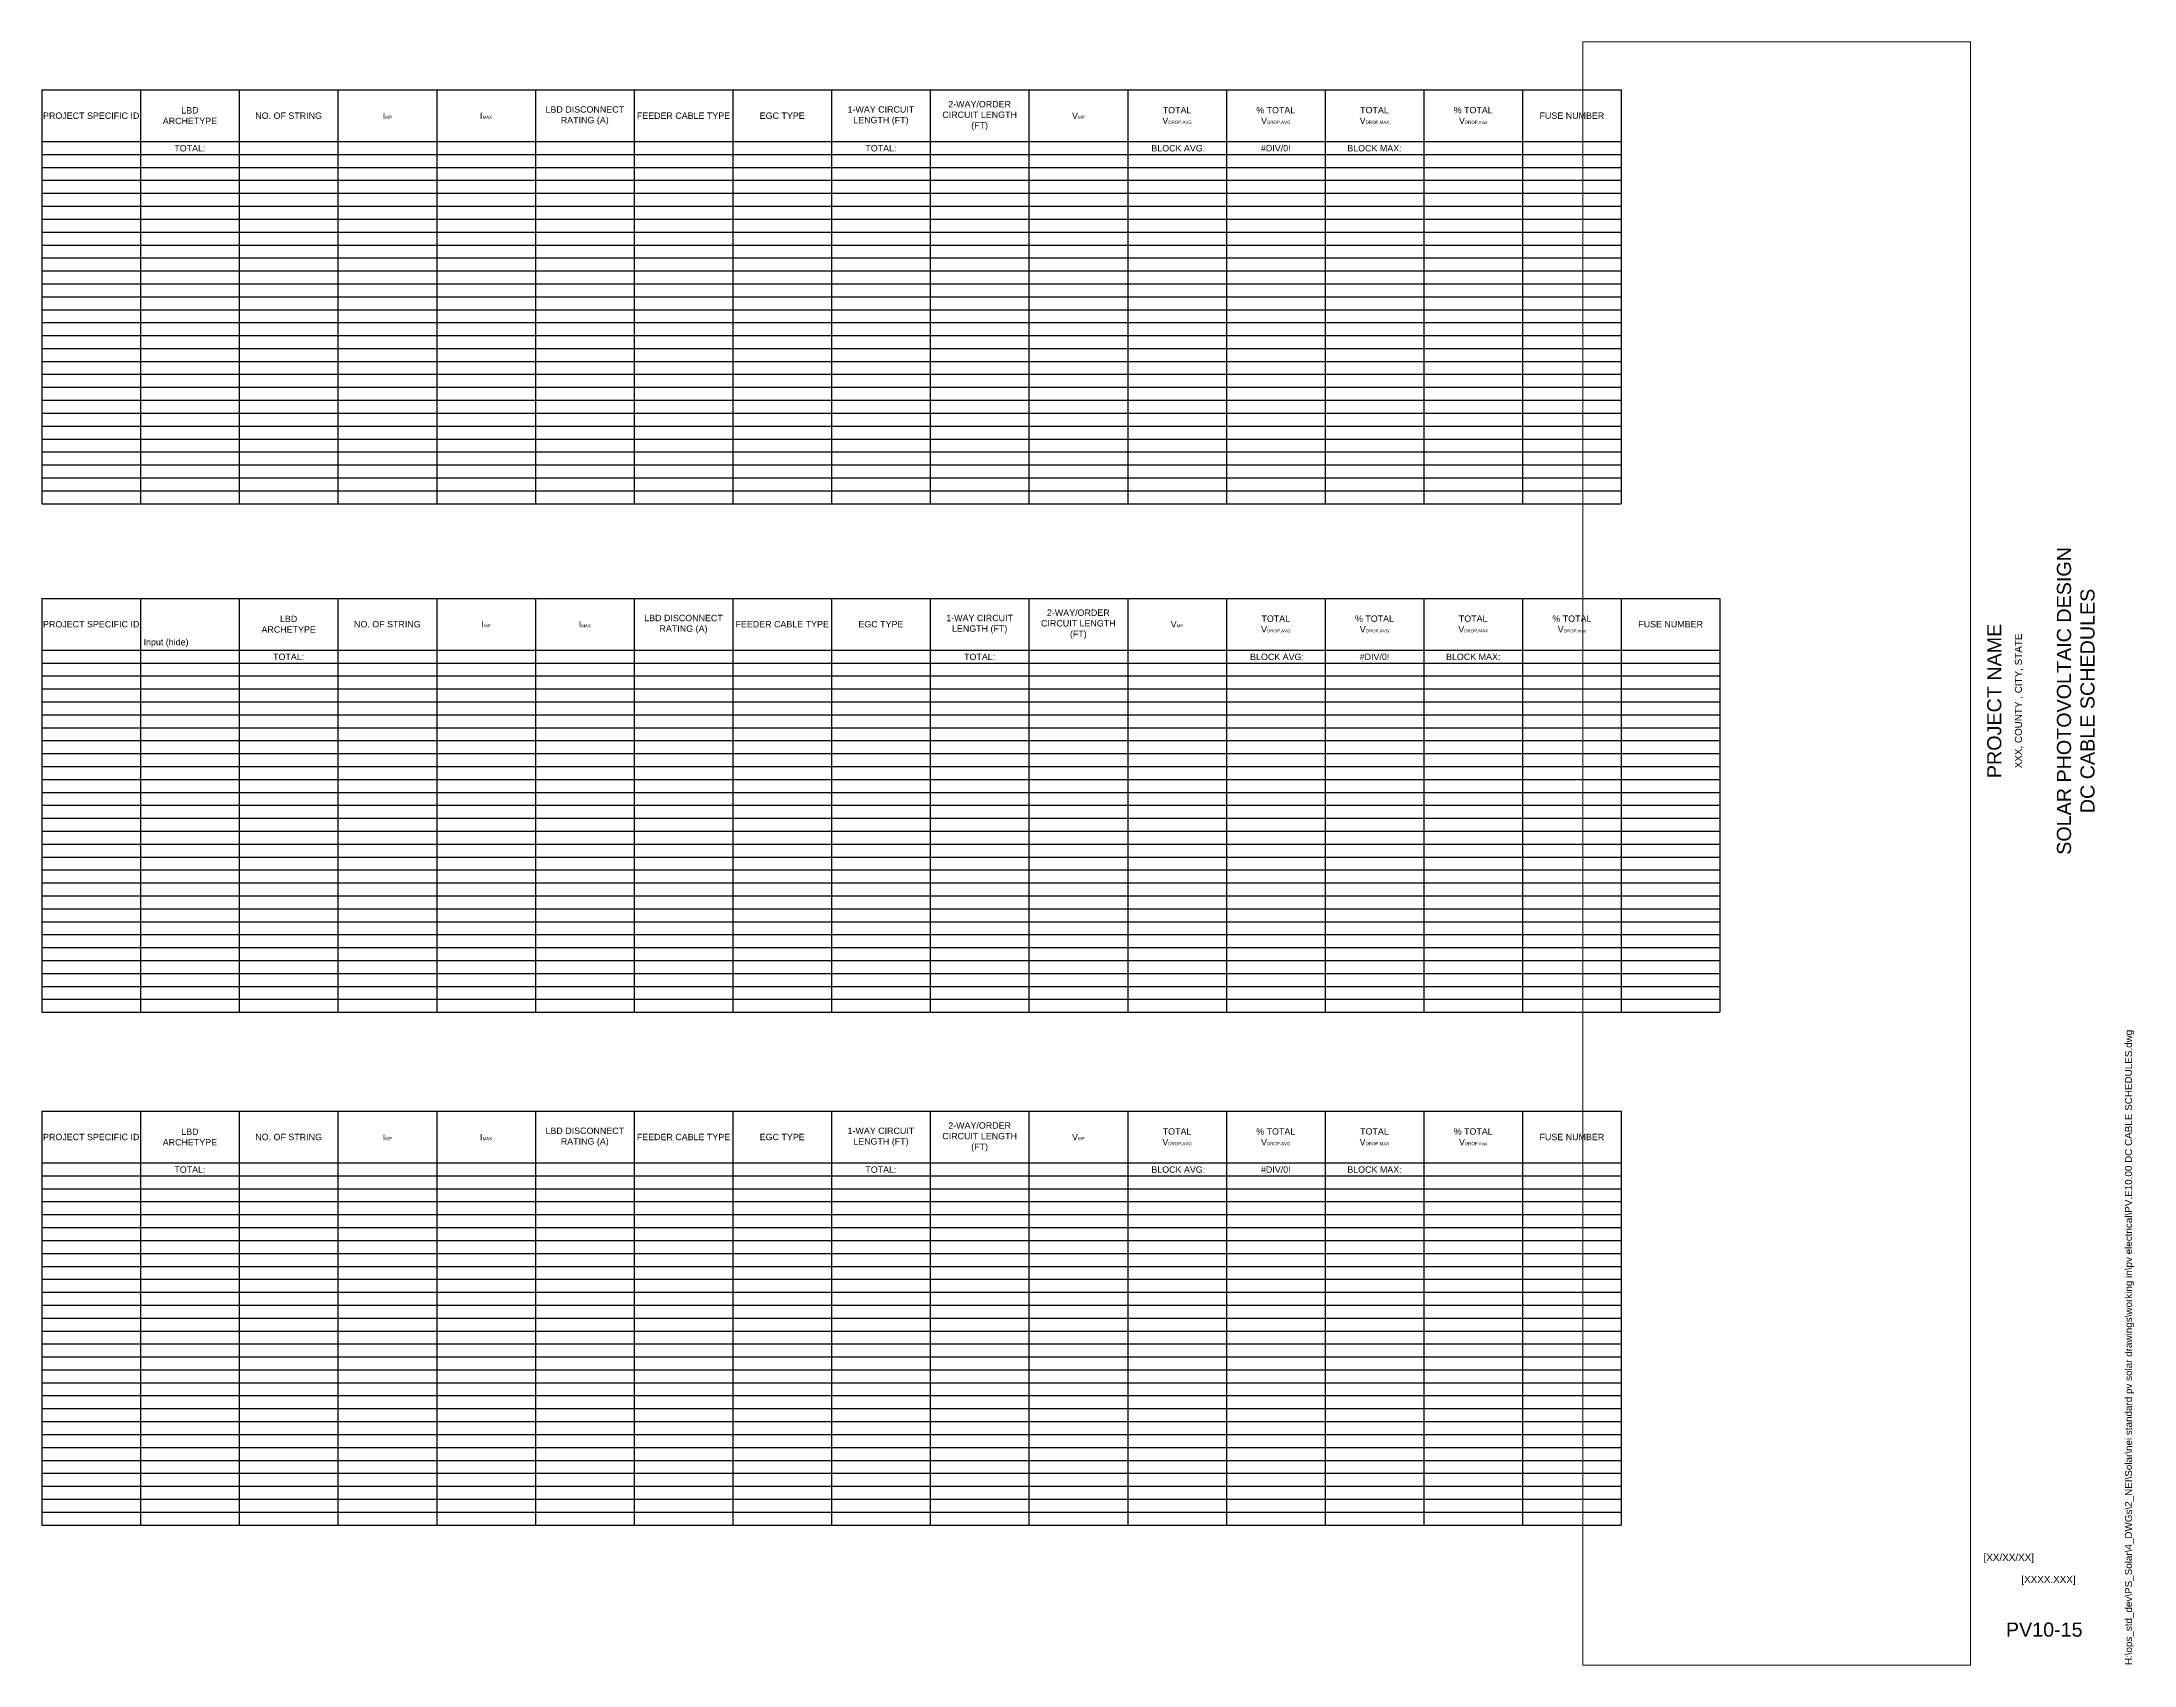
# Paper-space layout 'PV.E10.14 DC CABLE SCHEDULES' of a CAD drawing. Header units: feet. Extents: x 5.1 to 34.7, y 0 to 23.
import ezdxf
from ezdxf.enums import TextEntityAlignment as Align

# ---------------------------------------------------------------- set-up
doc = ezdxf.new("R2010")
doc.units = ezdxf.units.FT
doc.header["$MEASUREMENT"] = 0
for name, color, linetype in [('G-ANNO-TEXT', 1, 'Continuous'), ('G-ANNO-TTBL', 1, 'Continuous'), ('G-FUTR', 8, 'Continuous'), ('PV-AUTOTABLES', 7, 'Continuous')]:
    doc.layers.add(name, color=color, linetype=linetype)
doc.layers.add('VP', color=31, linetype='Continuous', plot=False)
doc.styles.add('NEI-A', font='arial.ttf')

# ---------------------------------------------------------------- blocks, each defined once
blk = doc.blocks.new('*A64')
at = {"layer": 'G-ANNO-TEXT', "color": 7, "linetype": 'Continuous', "ltscale": 0.083333}
for points in [[(0, 0), (0, -5.867)], [(0, 0), (22.4, 0)], [(1.4, 0), (1.4, -5.867)], [(2.8, 0), (2.8, -5.867)], [(4.2, 0), (4.2, -5.867)], [(5.6, 0), (5.6, -5.867)], [(7, 0), (7, -5.867)], [(8.4, 0), (8.4, -5.867)], [(9.8, 0), (9.8, -5.867)], [(11.2, 0), (11.2, -5.867)], [(12.6, 0), (12.6, -5.867)], [(14, 0), (14, -5.867)], [(15.4, 0), (15.4, -5.867)], [(16.8, 0), (16.8, -5.867)], [(18.2, 0), (18.2, -5.867)], [(19.6, 0), (19.6, -5.867)], [(21, 0), (21, -5.867)], [(22.4, 0), (22.4, -5.867)], [(0, -0.733), (22.4, -0.733)], [(0, -0.917), (22.4, -0.917)], [(0, -1.1), (22.4, -1.1)], [(0, -1.283), (22.4, -1.283)], [(0, -1.467), (22.4, -1.467)], [(0, -1.65), (22.4, -1.65)], [(0, -1.833), (22.4, -1.833)], [(0, -2.017), (22.4, -2.017)], [(0, -2.2), (22.4, -2.2)], [(0, -2.383), (22.4, -2.383)], [(0, -2.567), (22.4, -2.567)], [(0, -2.75), (22.4, -2.75)], [(0, -2.933), (22.4, -2.933)], [(0, -3.117), (22.4, -3.117)], [(0, -3.3), (22.4, -3.3)], [(0, -3.483), (22.4, -3.483)], [(0, -3.667), (22.4, -3.667)], [(0, -3.85), (22.4, -3.85)], [(0, -4.033), (22.4, -4.033)], [(0, -4.217), (22.4, -4.217)], [(0, -4.4), (22.4, -4.4)], [(0, -4.583), (22.4, -4.583)], [(0, -4.767), (22.4, -4.767)], [(0, -4.95), (22.4, -4.95)], [(0, -5.133), (22.4, -5.133)], [(0, -5.317), (22.4, -5.317)], [(0, -5.5), (22.4, -5.5)], [(0, -5.683), (22.4, -5.683)], [(0, -5.867), (22.4, -5.867)]]:
    blk.add_lwpolyline(points, dxfattribs=at)
at = {"layer": 'G-ANNO-TEXT', "color": 7, "char_height": 0.09028, "width": 1.31667, "attachment_point": 5, "style": 'NEI-A'}
for s, insert in [('\\fArial|b0|i0|c0|p34;LBD^JARCHETYPE', (2.1, -0.367)), ('\\fArial|b0|i0|c0|p34;LBD DISCONNECT RATING (A)', (7.7, -0.367)), ('\\fArial|b0|i0|c0|p34;1-WAY CIRCUIT LENGTH (FT)', (11.9, -0.367)), ('\\fArial|b0|i0|c0|p34;2-WAY/ORDER CIRCUIT LENGTH (FT)', (13.3, -0.367)), ('\\fArial|b0|i0|c0|p34;TOTAL^JV{\\A0;\\H0.5x;DROP,AVG}', (16.1, -0.367)), ('\\fArial|b0|i0|c0|p34;% TOTAL^JV{\\A0;\\H0.5x;DROP,AVG}', (17.5, -0.367)), ('\\fArial|b0|i0|c0|p34;TOTAL^JV{\\A0;\\H0.5x;DROP,MAX}', (18.9, -0.367)), ('\\fArial|b0|i0|c0|p34;% TOTAL^JV{\\A0;\\H0.5x;DROP,max}', (20.3, -0.367)), ('\\fArial|b0|i0|c0|p34;PROJECT SPECIFIC ID', (0.7, -0.367)), ('\\fArial|b0|i0|c0|p34;NO. OF STRING', (3.5, -0.367)), ('\\fArial|b0|i0|c0|p34;I{\\A0;\\H0.5x;MP}', (4.9, -0.367)), ('\\fArial|b0|i0|c0|p34;I{\\A0;\\H0.5x;MAX}', (6.3, -0.367)), ('\\fArial|b0|i0|c0|p34;FEEDER CABLE TYPE', (9.1, -0.367)), ('\\fArial|b0|i0|c0|p34;EGC TYPE', (10.5, -0.367)), ('\\fArial|b0|i0|c0|p34;V{\\A0;\\H0.5x;MP}', (14.7, -0.367)), ('\\fArial|b0|i0|c0|p34;FUSE NUMBER', (21.7, -0.367))]:
    blk.add_mtext(s, dxfattribs=dict(at, insert=insert))
at = {"layer": 'G-ANNO-TEXT', "color": 7, "char_height": 0.09028, "attachment_point": 8, "style": 'NEI-A'}
for s, insert in [('\\fArial|b0|i0|c0|p34; ', (0.7, -0.875)), ('\\fArial|b0|i0|c0|p34;TOTAL:', (2.1, -0.875)), ('\\fArial|b0|i0|c0|p34; ', (3.5, -0.875)), ('\\fArial|b0|i0|c0|p34; ', (4.9, -0.875)), ('\\fArial|b0|i0|c0|p34; ', (6.3, -0.875)), ('\\fArial|b0|i0|c0|p34; ', (7.7, -0.875)), ('\\fArial|b0|i0|c0|p34; ', (9.1, -0.875)), ('\\fArial|b0|i0|c0|p34; ', (10.5, -0.875)), ('\\fArial|b0|i0|c0|p34;TOTAL:', (11.9, -0.875)), ('\\fArial|b0|i0|c0|p34; ', (13.3, -0.875)), ('\\fArial|b0|i0|c0|p34; ', (14.7, -0.875)), ('\\fArial|b0|i0|c0|p34; BLOCK AVG:', (16.1, -0.875)), ('\\fArial|b0|i0|c0|p34;#DIV/0!', (17.5, -0.875)), ('\\fArial|b0|i0|c0|p34;BLOCK MAX:', (18.9, -0.875)), ('\\fArial|b0|i0|c0|p34; ', (20.3, -0.875)), ('\\fArial|b0|i0|c0|p34; ', (21.7, -0.875)), ('\\fArial|b0|i0|c0|p34; ', (0.7, -1.058)), ('\\fArial|b0|i0|c0|p34; ', (0.7, -1.242)), ('\\fArial|b0|i0|c0|p34; ', (0.7, -1.425)), ('\\fArial|b0|i0|c0|p34; ', (0.7, -1.608)), ('\\fArial|b0|i0|c0|p34; ', (0.7, -1.792)), ('\\fArial|b0|i0|c0|p34; ', (0.7, -1.975)), ('\\fArial|b0|i0|c0|p34; ', (0.7, -2.158)), ('\\fArial|b0|i0|c0|p34; ', (0.7, -2.342)), ('\\fArial|b0|i0|c0|p34; ', (0.7, -2.525)), ('\\fArial|b0|i0|c0|p34; ', (0.7, -2.708)), ('\\fArial|b0|i0|c0|p34; ', (0.7, -2.892)), ('\\fArial|b0|i0|c0|p34; ', (0.7, -3.075)), ('\\fArial|b0|i0|c0|p34; ', (0.7, -3.258)), ('\\fArial|b0|i0|c0|p34; ', (0.7, -3.442)), ('\\fArial|b0|i0|c0|p34; ', (0.7, -3.625)), ('\\fArial|b0|i0|c0|p34; ', (0.7, -3.808)), ('\\fArial|b0|i0|c0|p34; ', (0.7, -3.992)), ('\\fArial|b0|i0|c0|p34; ', (0.7, -4.175)), ('\\fArial|b0|i0|c0|p34; ', (0.7, -4.358)), ('\\fArial|b0|i0|c0|p34; ', (0.7, -4.542)), ('\\fArial|b0|i0|c0|p34; ', (0.7, -4.725)), ('\\fArial|b0|i0|c0|p34; ', (0.7, -4.908)), ('\\fArial|b0|i0|c0|p34; ', (0.7, -5.092)), ('\\fArial|b0|i0|c0|p34; ', (0.7, -5.275)), ('\\fArial|b0|i0|c0|p34; ', (0.7, -5.458)), ('\\fArial|b0|i0|c0|p34; ', (0.7, -5.642)), ('\\fArial|b0|i0|c0|p34; ', (0.7, -5.825))]:
    blk.add_mtext(s, dxfattribs=dict(at, insert=insert))
blk = doc.blocks.new('*A63')
at = {"layer": 'G-ANNO-TEXT', "color": 7, "linetype": 'Continuous', "ltscale": 0.083333}
for points in [[(0, 0), (0, -5.867)], [(0, 0), (23.8, 0)], [(1.4, 0), (1.4, -5.867)], [(2.8, 0), (2.8, -5.867)], [(4.2, 0), (4.2, -5.867)], [(5.6, 0), (5.6, -5.867)], [(7, 0), (7, -5.867)], [(8.4, 0), (8.4, -5.867)], [(9.8, 0), (9.8, -5.867)], [(11.2, 0), (11.2, -5.867)], [(12.6, 0), (12.6, -5.867)], [(14, 0), (14, -5.867)], [(15.4, 0), (15.4, -5.867)], [(16.8, 0), (16.8, -5.867)], [(18.2, 0), (18.2, -5.867)], [(19.6, 0), (19.6, -5.867)], [(21, 0), (21, -5.867)], [(22.4, 0), (22.4, -5.867)], [(23.8, 0), (23.8, -5.867)], [(0, -0.733), (23.8, -0.733)], [(0, -0.917), (23.8, -0.917)], [(0, -1.1), (23.8, -1.1)], [(0, -1.283), (23.8, -1.283)], [(0, -1.467), (23.8, -1.467)], [(0, -1.65), (23.8, -1.65)], [(0, -1.833), (23.8, -1.833)], [(0, -2.017), (23.8, -2.017)], [(0, -2.2), (23.8, -2.2)], [(0, -2.383), (23.8, -2.383)], [(0, -2.567), (23.8, -2.567)], [(0, -2.75), (23.8, -2.75)], [(0, -2.933), (23.8, -2.933)], [(0, -3.117), (23.8, -3.117)], [(0, -3.3), (23.8, -3.3)], [(0, -3.483), (23.8, -3.483)], [(0, -3.667), (23.8, -3.667)], [(0, -3.85), (23.8, -3.85)], [(0, -4.033), (23.8, -4.033)], [(0, -4.217), (23.8, -4.217)], [(0, -4.4), (23.8, -4.4)], [(0, -4.583), (23.8, -4.583)], [(0, -4.767), (23.8, -4.767)], [(0, -4.95), (23.8, -4.95)], [(0, -5.133), (23.8, -5.133)], [(0, -5.317), (23.8, -5.317)], [(0, -5.5), (23.8, -5.5)], [(0, -5.683), (23.8, -5.683)], [(0, -5.867), (23.8, -5.867)]]:
    blk.add_lwpolyline(points, dxfattribs=at)
at = {"layer": 'G-ANNO-TEXT', "color": 7, "char_height": 0.09028, "width": 1.31667, "attachment_point": 5, "style": 'NEI-A'}
for s, insert in [('\\fArial|b0|i0|c0|p34;LBD^JARCHETYPE', (3.5, -0.367)), ('\\fArial|b0|i0|c0|p34;LBD DISCONNECT RATING (A)', (9.1, -0.367)), ('\\fArial|b0|i0|c0|p34;1-WAY CIRCUIT LENGTH (FT)', (13.3, -0.367)), ('\\fArial|b0|i0|c0|p34;2-WAY/ORDER CIRCUIT LENGTH (FT)', (14.7, -0.367)), ('\\fArial|b0|i0|c0|p34;TOTAL^JV{\\A0;\\H0.5x;DROP,AVG}', (17.5, -0.367)), ('\\fArial|b0|i0|c0|p34;% TOTAL^JV{\\A0;\\H0.5x;DROP,AVG}', (18.9, -0.367)), ('\\fArial|b0|i0|c0|p34;TOTAL^JV{\\A0;\\H0.5x;DROP,MAX}', (20.3, -0.367)), ('\\fArial|b0|i0|c0|p34;% TOTAL^JV{\\A0;\\H0.5x;DROP,max}', (21.7, -0.367)), ('\\fArial|b0|i0|c0|p34;PROJECT SPECIFIC ID', (0.7, -0.367)), ('\\fArial|b0|i0|c0|p34;NO. OF STRING', (4.9, -0.367)), ('\\fArial|b0|i0|c0|p34;I{\\A0;\\H0.5x;MP}', (6.3, -0.367)), ('\\fArial|b0|i0|c0|p34;I{\\A0;\\H0.5x;MAX}', (7.7, -0.367)), ('\\fArial|b0|i0|c0|p34;FEEDER CABLE TYPE', (10.5, -0.367)), ('\\fArial|b0|i0|c0|p34;EGC TYPE', (11.9, -0.367)), ('\\fArial|b0|i0|c0|p34;V{\\A0;\\H0.5x;MP}', (16.1, -0.367)), ('\\fArial|b0|i0|c0|p34;FUSE NUMBER', (23.1, -0.367))]:
    blk.add_mtext(s, dxfattribs=dict(at, insert=insert))
at = {"layer": 'G-ANNO-TEXT', "color": 7, "char_height": 0.09028, "style": 'NEI-A'}
for s, insert, attachment_point in [('\\fArial|b0|i0|c0|p34;Input (hide)', (1.442, -0.692), 7), ('\\fArial|b0|i0|c0|p34; ', (0.7, -0.875), 8), ('\\fArial|b0|i0|c0|p34; ', (2.1, -0.875), 8), ('\\fArial|b0|i0|c0|p34;TOTAL:', (3.5, -0.875), 8), ('\\fArial|b0|i0|c0|p34; ', (4.9, -0.875), 8), ('\\fArial|b0|i0|c0|p34; ', (6.3, -0.875), 8), ('\\fArial|b0|i0|c0|p34; ', (7.7, -0.875), 8), ('\\fArial|b0|i0|c0|p34; ', (9.1, -0.875), 8), ('\\fArial|b0|i0|c0|p34; ', (10.5, -0.875), 8), ('\\fArial|b0|i0|c0|p34; ', (11.9, -0.875), 8), ('\\fArial|b0|i0|c0|p34;TOTAL:', (13.3, -0.875), 8), ('\\fArial|b0|i0|c0|p34; ', (14.7, -0.875), 8), ('\\fArial|b0|i0|c0|p34; ', (16.1, -0.875), 8), ('\\fArial|b0|i0|c0|p34; BLOCK AVG:', (17.5, -0.875), 8), ('\\fArial|b0|i0|c0|p34;#DIV/0!', (18.9, -0.875), 8), ('\\fArial|b0|i0|c0|p34;BLOCK MAX:', (20.3, -0.875), 8), ('\\fArial|b0|i0|c0|p34; ', (21.7, -0.875), 8), ('\\fArial|b0|i0|c0|p34; ', (23.1, -0.875), 8), ('\\fArial|b0|i0|c0|p34; ', (0.7, -1.058), 8), ('\\fArial|b0|i0|c0|p34; ', (0.7, -1.242), 8), ('\\fArial|b0|i0|c0|p34; ', (0.7, -1.425), 8), ('\\fArial|b0|i0|c0|p34; ', (0.7, -1.608), 8), ('\\fArial|b0|i0|c0|p34; ', (0.7, -1.792), 8), ('\\fArial|b0|i0|c0|p34; ', (0.7, -1.975), 8), ('\\fArial|b0|i0|c0|p34; ', (0.7, -2.158), 8), ('\\fArial|b0|i0|c0|p34; ', (0.7, -2.342), 8), ('\\fArial|b0|i0|c0|p34; ', (0.7, -2.525), 8), ('\\fArial|b0|i0|c0|p34; ', (0.7, -2.708), 8), ('\\fArial|b0|i0|c0|p34; ', (0.7, -2.892), 8), ('\\fArial|b0|i0|c0|p34; ', (0.7, -3.075), 8), ('\\fArial|b0|i0|c0|p34; ', (0.7, -3.258), 8), ('\\fArial|b0|i0|c0|p34; ', (0.7, -3.442), 8), ('\\fArial|b0|i0|c0|p34; ', (0.7, -3.625), 8), ('\\fArial|b0|i0|c0|p34; ', (0.7, -3.808), 8), ('\\fArial|b0|i0|c0|p34; ', (0.7, -3.992), 8), ('\\fArial|b0|i0|c0|p34; ', (0.7, -4.175), 8), ('\\fArial|b0|i0|c0|p34; ', (0.7, -4.358), 8), ('\\fArial|b0|i0|c0|p34; ', (0.7, -4.542), 8), ('\\fArial|b0|i0|c0|p34; ', (0.7, -4.725), 8), ('\\fArial|b0|i0|c0|p34; ', (0.7, -4.908), 8), ('\\fArial|b0|i0|c0|p34; ', (0.7, -5.092), 8), ('\\fArial|b0|i0|c0|p34; ', (0.7, -5.275), 8), ('\\fArial|b0|i0|c0|p34; ', (0.7, -5.458), 8), ('\\fArial|b0|i0|c0|p34; ', (0.7, -5.642), 8), ('\\fArial|b0|i0|c0|p34; ', (0.7, -5.825), 8)]:
    blk.add_mtext(s, dxfattribs=dict(at, insert=insert, attachment_point=attachment_point))
blk = doc.blocks.new('*A62')
at = {"layer": 'G-ANNO-TEXT', "color": 7, "linetype": 'Continuous', "ltscale": 0.083333}
for points in [[(0, 0), (0, -5.867)], [(0, 0), (22.4, 0)], [(1.4, 0), (1.4, -5.867)], [(2.8, 0), (2.8, -5.867)], [(4.2, 0), (4.2, -5.867)], [(5.6, 0), (5.6, -5.867)], [(7, 0), (7, -5.867)], [(8.4, 0), (8.4, -5.867)], [(9.8, 0), (9.8, -5.867)], [(11.2, 0), (11.2, -5.867)], [(12.6, 0), (12.6, -5.867)], [(14, 0), (14, -5.867)], [(15.4, 0), (15.4, -5.867)], [(16.8, 0), (16.8, -5.867)], [(18.2, 0), (18.2, -5.867)], [(19.6, 0), (19.6, -5.867)], [(21, 0), (21, -5.867)], [(22.4, 0), (22.4, -5.867)], [(0, -0.733), (22.4, -0.733)], [(0, -0.917), (22.4, -0.917)], [(0, -1.1), (22.4, -1.1)], [(0, -1.283), (22.4, -1.283)], [(0, -1.467), (22.4, -1.467)], [(0, -1.65), (22.4, -1.65)], [(0, -1.833), (22.4, -1.833)], [(0, -2.017), (22.4, -2.017)], [(0, -2.2), (22.4, -2.2)], [(0, -2.383), (22.4, -2.383)], [(0, -2.567), (22.4, -2.567)], [(0, -2.75), (22.4, -2.75)], [(0, -2.933), (22.4, -2.933)], [(0, -3.117), (22.4, -3.117)], [(0, -3.3), (22.4, -3.3)], [(0, -3.483), (22.4, -3.483)], [(0, -3.667), (22.4, -3.667)], [(0, -3.85), (22.4, -3.85)], [(0, -4.033), (22.4, -4.033)], [(0, -4.217), (22.4, -4.217)], [(0, -4.4), (22.4, -4.4)], [(0, -4.583), (22.4, -4.583)], [(0, -4.767), (22.4, -4.767)], [(0, -4.95), (22.4, -4.95)], [(0, -5.133), (22.4, -5.133)], [(0, -5.317), (22.4, -5.317)], [(0, -5.5), (22.4, -5.5)], [(0, -5.683), (22.4, -5.683)], [(0, -5.867), (22.4, -5.867)]]:
    blk.add_lwpolyline(points, dxfattribs=at)
at = {"layer": 'G-ANNO-TEXT', "color": 7, "char_height": 0.09028, "width": 1.31667, "attachment_point": 5, "style": 'NEI-A'}
for s, insert in [('\\fArial|b0|i0|c0|p34;LBD^JARCHETYPE', (2.1, -0.367)), ('\\fArial|b0|i0|c0|p34;LBD DISCONNECT RATING (A)', (7.7, -0.367)), ('\\fArial|b0|i0|c0|p34;1-WAY CIRCUIT LENGTH (FT)', (11.9, -0.367)), ('\\fArial|b0|i0|c0|p34;2-WAY/ORDER CIRCUIT LENGTH (FT)', (13.3, -0.367)), ('\\fArial|b0|i0|c0|p34;TOTAL^JV{\\A0;\\H0.5x;DROP,AVG}', (16.1, -0.367)), ('\\fArial|b0|i0|c0|p34;% TOTAL^JV{\\A0;\\H0.5x;DROP,AVG}', (17.5, -0.367)), ('\\fArial|b0|i0|c0|p34;TOTAL^JV{\\A0;\\H0.5x;DROP,MAX}', (18.9, -0.367)), ('\\fArial|b0|i0|c0|p34;% TOTAL^JV{\\A0;\\H0.5x;DROP,max}', (20.3, -0.367)), ('\\fArial|b0|i0|c0|p34;PROJECT SPECIFIC ID', (0.7, -0.367)), ('\\fArial|b0|i0|c0|p34;NO. OF STRING', (3.5, -0.367)), ('\\fArial|b0|i0|c0|p34;I{\\A0;\\H0.5x;MP}', (4.9, -0.367)), ('\\fArial|b0|i0|c0|p34;I{\\A0;\\H0.5x;MAX}', (6.3, -0.367)), ('\\fArial|b0|i0|c0|p34;FEEDER CABLE TYPE', (9.1, -0.367)), ('\\fArial|b0|i0|c0|p34;EGC TYPE', (10.5, -0.367)), ('\\fArial|b0|i0|c0|p34;V{\\A0;\\H0.5x;MP}', (14.7, -0.367)), ('\\fArial|b0|i0|c0|p34;FUSE NUMBER', (21.7, -0.367))]:
    blk.add_mtext(s, dxfattribs=dict(at, insert=insert))
at = {"layer": 'G-ANNO-TEXT', "color": 7, "char_height": 0.09028, "attachment_point": 8, "style": 'NEI-A'}
for s, insert in [('\\fArial|b0|i0|c0|p34; ', (0.7, -0.875)), ('\\fArial|b0|i0|c0|p34;TOTAL:', (2.1, -0.875)), ('\\fArial|b0|i0|c0|p34; ', (3.5, -0.875)), ('\\fArial|b0|i0|c0|p34; ', (4.9, -0.875)), ('\\fArial|b0|i0|c0|p34; ', (6.3, -0.875)), ('\\fArial|b0|i0|c0|p34; ', (7.7, -0.875)), ('\\fArial|b0|i0|c0|p34; ', (9.1, -0.875)), ('\\fArial|b0|i0|c0|p34; ', (10.5, -0.875)), ('\\fArial|b0|i0|c0|p34;TOTAL:', (11.9, -0.875)), ('\\fArial|b0|i0|c0|p34; ', (13.3, -0.875)), ('\\fArial|b0|i0|c0|p34; ', (14.7, -0.875)), ('\\fArial|b0|i0|c0|p34; BLOCK AVG:', (16.1, -0.875)), ('\\fArial|b0|i0|c0|p34;#DIV/0!', (17.5, -0.875)), ('\\fArial|b0|i0|c0|p34;BLOCK MAX:', (18.9, -0.875)), ('\\fArial|b0|i0|c0|p34; ', (20.3, -0.875)), ('\\fArial|b0|i0|c0|p34; ', (21.7, -0.875)), ('\\fArial|b0|i0|c0|p34; ', (0.7, -1.058)), ('\\fArial|b0|i0|c0|p34; ', (0.7, -1.242)), ('\\fArial|b0|i0|c0|p34; ', (0.7, -1.425)), ('\\fArial|b0|i0|c0|p34; ', (0.7, -1.608)), ('\\fArial|b0|i0|c0|p34; ', (0.7, -1.792)), ('\\fArial|b0|i0|c0|p34; ', (0.7, -1.975)), ('\\fArial|b0|i0|c0|p34; ', (0.7, -2.158)), ('\\fArial|b0|i0|c0|p34; ', (0.7, -2.342)), ('\\fArial|b0|i0|c0|p34; ', (0.7, -2.525)), ('\\fArial|b0|i0|c0|p34; ', (0.7, -2.708)), ('\\fArial|b0|i0|c0|p34; ', (0.7, -2.892)), ('\\fArial|b0|i0|c0|p34; ', (0.7, -3.075)), ('\\fArial|b0|i0|c0|p34; ', (0.7, -3.258)), ('\\fArial|b0|i0|c0|p34; ', (0.7, -3.442)), ('\\fArial|b0|i0|c0|p34; ', (0.7, -3.625)), ('\\fArial|b0|i0|c0|p34; ', (0.7, -3.808)), ('\\fArial|b0|i0|c0|p34; ', (0.7, -3.992)), ('\\fArial|b0|i0|c0|p34; ', (0.7, -4.175)), ('\\fArial|b0|i0|c0|p34; ', (0.7, -4.358)), ('\\fArial|b0|i0|c0|p34; ', (0.7, -4.542)), ('\\fArial|b0|i0|c0|p34; ', (0.7, -4.725)), ('\\fArial|b0|i0|c0|p34; ', (0.7, -4.908)), ('\\fArial|b0|i0|c0|p34; ', (0.7, -5.092)), ('\\fArial|b0|i0|c0|p34; ', (0.7, -5.275)), ('\\fArial|b0|i0|c0|p34; ', (0.7, -5.458)), ('\\fArial|b0|i0|c0|p34; ', (0.7, -5.642)), ('\\fArial|b0|i0|c0|p34; ', (0.7, -5.825))]:
    blk.add_mtext(s, dxfattribs=dict(at, insert=insert))

psp = doc.layouts.new('PV.E10.14 DC CABLE SCHEDULES')

# ---------------------------------------------------------------- block references
at = {"layer": 'PV-AUTOTABLES'}
for name, p in [('*A64', (5.056, 22.331)), ('*A63', (5.056, 15.122)), ('*A62', (5.056, 7.853))]:
    psp.add_blockref(name, p, dxfattribs=at)

# ---------------------------------------------------------------- texts
at = {"layer": 'G-ANNO-TTBL', "style": 'NEI-A'}
psp.add_text('XXX, COUNTY , CITY, STATE', height=0.1, rotation=90, dxfattribs=at).set_placement((33.097, 13.668), align=Align.MIDDLE)
at = {"layer": 'G-ANNO-TTBL', "char_height": 0.2, "attachment_point": 5, "rotation": 90, "style": 'NEI-A'}
for s, heights, insert in [('SOLAR PHOTOVOLTAIC DESIGN\\PDC CABLE SCHEDULES', [0.544], (33.903, 13.668)), ('PROJECT NAME', [0], (32.747, 13.668))]:
    psp.add_mtext_dynamic_manual_height_columns(s, width=7.8846, gutter_width=0.5, heights=heights, dxfattribs=dict(at, insert=insert))
at = {"layer": 'G-ANNO-TTBL', "style": 'NEI-A'}
for s, width, insert, char_height, attachment_point in [('[XX/XX/XX]', 0.85482, (32.595, 1.513), 0.1, 4), ('[XXXX.XXX]', 0.85482, (33.515, 1.2), 0.1, 5), ('PV10-15', 1.7218, (33.455, 0.502), 0.2, 5)]:
    psp.add_mtext_dynamic_manual_height_columns(s, width=width, gutter_width=0.5, heights=[0], dxfattribs=dict(at, insert=insert, char_height=char_height, attachment_point=attachment_point))
at = {"layer": 'G-FUTR', "insert": (34.6, 0), "char_height": 0.1, "width": 13.97168, "attachment_point": 1, "rotation": 90, "style": 'NEI-A'}
psp.add_mtext('H:\\\\ops_std_dev\\\\PS_Solar\\\\4_DWGs\\\\2_NEI\\\\Solar\\\\nei standard pv solar drawings\\\\working in\\\\pv electrical\\\\PV.E10.00 DC CABLE SCHEDULES.dwg', dxfattribs=at)

# ---------------------------------------------------------------- viewports
at = {"layer": 'VP'}
psp.add_viewport(center=(29.659, 11.505), size=(5.5, 23.0106), view_center_point=(35.375, 5.168), view_height=23.0106, dxfattribs=at)

doc.saveas('drawing.dxf')
